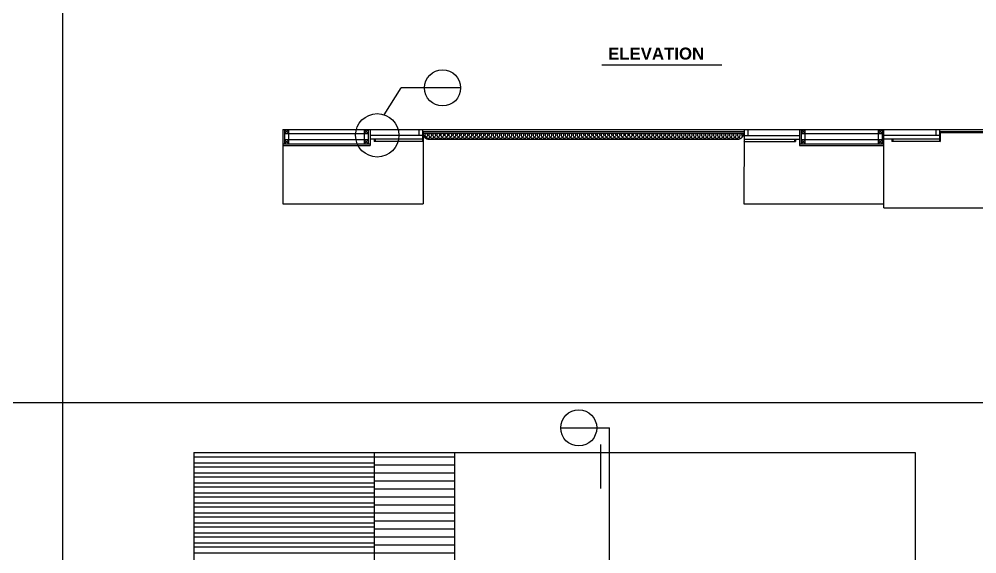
# Model space of a CAD drawing. Header units: inches. Extents: x 3 to 45, y 10.7 to 35.5.
# Drawn here: x 37.659 to 42.438, y 25.034 to 27.702 of the extents above; entities that cross this region are included whole.
import ezdxf

# ---------------------------------------------------------------- set-up
doc = ezdxf.new("R2010")
doc.units = ezdxf.units.IN
doc.header["$MEASUREMENT"] = 0
for name, color, linetype in [('02', 2, 'Continuous'), ('1', 1, 'Continuous'), ('4', 4, 'Continuous')]:
    doc.layers.add(name, color=color, linetype=linetype)
doc.styles.add('HT', font='swisseb.ttf')

msp = doc.modelspace()

# ---------------------------------------------------------------- linework, layer by layer
at = {"layer": '02'}
for p, q in [((40.5659, 27.4746), (41.1659, 27.4746)), ((39.4795, 27.2254), (39.5659, 27.359)), ((39.8619, 27.359), (39.5659, 27.359)), ((38.9837, 27.1511), (38.9837, 27.0801)), ((39.0037, 27.1511), (38.9837, 27.1311)), ((38.9837, 27.1511), (39.0037, 27.1311)), ((39.3807, 27.1511), (39.4007, 27.1311)), ((39.4007, 27.1511), (39.3807, 27.1311)), ((39.3807, 27.1511), (39.3807, 27.0801)), ((39.4007, 27.1511), (39.4007, 27.0801)), ((39.6537, 27.1511), (39.6537, 27.1211)), ((39.6717, 27.1511), (39.6717, 27.0941)), ((41.2957, 27.1511), (41.2957, 27.1211)), ((41.5821, 27.1511), (41.5621, 27.1311)), ((41.5621, 27.1511), (41.5821, 27.1311)), ((41.5621, 27.1511), (41.5621, 27.0801)), ((41.9457, 27.1511), (41.9657, 27.1311)), ((41.9457, 27.1311), (41.9657, 27.1511)), ((41.9457, 27.1511), (41.9457, 27.0801)), ((41.9657, 27.1511), (41.9657, 27.0801)), ((42.2341, 27.1511), (42.2341, 27.1211)), ((42.2521, 27.1511), (42.2521, 27.0941)), ((39.6717, 27.1211), (39.4097, 27.1211)), ((39.6717, 27.1031), (39.4097, 27.1031)), ((39.6717, 27.1421), (41.2777, 27.1421)), ((39.6747, 27.1331), (41.2747, 27.1331)), ((41.2777, 27.1211), (41.5531, 27.1211)), ((41.2777, 27.1031), (41.5531, 27.1031)), ((42.2521, 27.1211), (41.9747, 27.1211)), ((42.2521, 27.1031), (41.9747, 27.1031)), ((38.9747, 27.0801), (39.4097, 27.0801)), ((38.9837, 27.1001), (39.0037, 27.0801)), ((39.0037, 27.1001), (38.9837, 27.0801)), ((39.4007, 27.1001), (38.9837, 27.1001)), ((39.4007, 27.1001), (39.3807, 27.0801)), ((39.3807, 27.1001), (39.4007, 27.0801)), ((39.6717, 27.0941), (39.6747, 27.0911)), ((41.2777, 27.0941), (41.2747, 27.0911)), ((41.5531, 27.0801), (41.9747, 27.0801)), ((41.5821, 27.1001), (41.5621, 27.0801)), ((41.5621, 27.1001), (41.5821, 27.0801)), ((41.9657, 27.1001), (41.5621, 27.1001)), ((41.9457, 27.1001), (41.9657, 27.0801)), ((41.9657, 27.1001), (41.9457, 27.0801)), ((42.2521, 27.0941), (42.2551, 27.0911)), ((38.5307, 25.5188), (39.8307, 25.5188)), ((38.5307, 25.4888), (39.4307, 25.4888)), ((39.4307, 25.4788), (39.8307, 25.4788)), ((38.5307, 25.4688), (39.4307, 25.4688)), ((38.5307, 25.4388), (39.8307, 25.4388)), ((38.5307, 25.4188), (39.4307, 25.4188)), ((38.5307, 25.3888), (39.4307, 25.3888)), ((39.4307, 25.3988), (39.8307, 25.3988)), ((38.5307, 25.3688), (39.4307, 25.3688)), ((38.5307, 25.3388), (39.4307, 25.3388)), ((39.4307, 25.3588), (39.8307, 25.3588)), ((38.5307, 25.3188), (39.8307, 25.3188)), ((38.5307, 25.2888), (39.4307, 25.2888)), ((38.5307, 25.2688), (39.4307, 25.2688)), ((38.5307, 25.2388), (39.8307, 25.2388)), ((39.4307, 25.2788), (39.8307, 25.2788)), ((38.5307, 25.2188), (39.4307, 25.2188)), ((39.4307, 25.1988), (39.8307, 25.1988)), ((38.5307, 25.1888), (39.4307, 25.1888)), ((38.5307, 25.1688), (39.4307, 25.1688)), ((39.4307, 25.1588), (39.8307, 25.1588)), ((38.5307, 25.1388), (39.4307, 25.1388)), ((38.5307, 25.1188), (39.8307, 25.1188)), ((38.5307, 25.0888), (39.4307, 25.0888)), ((38.5307, 25.0688), (39.4307, 25.0688)), ((39.4307, 25.0788), (39.8307, 25.0788))]:
    msp.add_line(p, q, dxfattribs=at)
for points in [[(39.0037, 27.0801), (39.0037, 27.1511)], [(41.5821, 27.0801), (41.5821, 27.1511)], [(38.9837, 27.1311), (39.4007, 27.1311)], [(41.5621, 27.1311), (41.9657, 27.1311)], [(40.3613, 25.6622), (40.6053, 25.6622)], [(40.6053, 22.7918), (40.6053, 25.6622)]]:
    msp.add_lwpolyline(points, dxfattribs=at)
for points in [[(39.7856, 27.1185, -2.5), (39.7756, 27.1185, 2.5), (39.7656, 27.1185, -2.5), (39.7556, 27.1185, 2.5), (39.7456, 27.1185, -2.5), (39.7356, 27.1185, 2.5), (39.7256, 27.1185, -2.5), (39.7156, 27.1185, 2.5), (39.7056, 27.1185, -2.5), (39.6956, 27.1185, 2.5), (39.6856, 27.1185, -0.367562), (39.6866, 27.1092, -0.367562)], [(39.8856, 27.1185, -2.5), (39.8756, 27.1185, 2.5), (39.8656, 27.1185, -2.5), (39.8556, 27.1185, 2.5), (39.8456, 27.1185, -2.5), (39.8356, 27.1185, 2.5), (39.8256, 27.1185, -2.5), (39.8156, 27.1185, 2.5), (39.8056, 27.1185, -2.5), (39.7956, 27.1185, 2.5), (39.7856, 27.1185, -0.677033)], [(39.9856, 27.1185, -2.5), (39.9756, 27.1185, 2.5), (39.9656, 27.1185, -2.5), (39.9556, 27.1185, 2.5), (39.9456, 27.1185, -2.5), (39.9356, 27.1185, 2.5), (39.9256, 27.1185, -2.5), (39.9156, 27.1185, 2.5), (39.9056, 27.1185, -2.5), (39.8956, 27.1185, 2.5), (39.8856, 27.1185, -0.677033)], [(40.0856, 27.1185, -2.5), (40.0756, 27.1185, 2.5), (40.0656, 27.1185, -2.5), (40.0556, 27.1185, 2.5), (40.0456, 27.1185, -2.5), (40.0356, 27.1185, 2.5), (40.0256, 27.1185, -2.5), (40.0156, 27.1185, 2.5), (40.0056, 27.1185, -2.5), (39.9956, 27.1185, 2.5), (39.9856, 27.1185, -0.677033)], [(40.1856, 27.1185, -2.5), (40.1756, 27.1185, 2.5), (40.1656, 27.1185, -2.5), (40.1556, 27.1185, 2.5), (40.1456, 27.1185, -2.5), (40.1356, 27.1185, 2.5), (40.1256, 27.1185, -2.5), (40.1156, 27.1185, 2.5), (40.1056, 27.1185, -2.5), (40.0956, 27.1185, 2.5), (40.0856, 27.1185, -0.677033)], [(40.2856, 27.1185, -2.5), (40.2756, 27.1185, 2.5), (40.2656, 27.1185, -2.5), (40.2556, 27.1185, 2.5), (40.2456, 27.1185, -2.5), (40.2356, 27.1185, 2.5), (40.2256, 27.1185, -2.5), (40.2156, 27.1185, 2.5), (40.2056, 27.1185, -2.5), (40.1956, 27.1185, 2.5), (40.1856, 27.1185, -0.677033)], [(40.3856, 27.1185, -2.5), (40.3756, 27.1185, 2.5), (40.3656, 27.1185, -2.5), (40.3556, 27.1185, 2.5), (40.3456, 27.1185, -2.5), (40.3356, 27.1185, 2.5), (40.3256, 27.1185, -2.5), (40.3156, 27.1185, 2.5), (40.3056, 27.1185, -2.5), (40.2956, 27.1185, 2.5), (40.2856, 27.1185, -0.677033)], [(40.4856, 27.1185, -2.5), (40.4756, 27.1185, 2.5), (40.4656, 27.1185, -2.5), (40.4556, 27.1185, 2.5), (40.4456, 27.1185, -2.5), (40.4356, 27.1185, 2.5), (40.4256, 27.1185, -2.5), (40.4156, 27.1185, 2.5), (40.4056, 27.1185, -2.5), (40.3956, 27.1185, 2.5), (40.3856, 27.1185, -0.677033)], [(40.5856, 27.1185, -2.5), (40.5756, 27.1185, 2.5), (40.5656, 27.1185, -2.5), (40.5556, 27.1185, 2.5), (40.5456, 27.1185, -2.5), (40.5356, 27.1185, 2.5), (40.5256, 27.1185, -2.5), (40.5156, 27.1185, 2.5), (40.5056, 27.1185, -2.5), (40.4956, 27.1185, 2.5), (40.4856, 27.1185, -0.677033)], [(40.6856, 27.1185, -2.5), (40.6756, 27.1185, 2.5), (40.6656, 27.1185, -2.5), (40.6556, 27.1185, 2.5), (40.6456, 27.1185, -2.5), (40.6356, 27.1185, 2.5), (40.6256, 27.1185, -2.5), (40.6156, 27.1185, 2.5), (40.6056, 27.1185, -2.5), (40.5956, 27.1185, 2.5), (40.5856, 27.1185, -0.677033)], [(40.7856, 27.1185, -2.5), (40.7756, 27.1185, 2.5), (40.7656, 27.1185, -2.5), (40.7556, 27.1185, 2.5), (40.7456, 27.1185, -2.5), (40.7356, 27.1185, 2.5), (40.7256, 27.1185, -2.5), (40.7156, 27.1185, 2.5), (40.7056, 27.1185, -2.5), (40.6956, 27.1185, 2.5), (40.6856, 27.1185, -0.677033)], [(40.8856, 27.1185, -2.5), (40.8756, 27.1185, 2.5), (40.8656, 27.1185, -2.5), (40.8556, 27.1185, 2.5), (40.8456, 27.1185, -2.5), (40.8356, 27.1185, 2.5), (40.8256, 27.1185, -2.5), (40.8156, 27.1185, 2.5), (40.8056, 27.1185, -2.5), (40.7956, 27.1185, 2.5), (40.7856, 27.1185, -0.677033)], [(40.9856, 27.1185, -2.5), (40.9756, 27.1185, 2.5), (40.9656, 27.1185, -2.5), (40.9556, 27.1185, 2.5), (40.9456, 27.1185, -2.5), (40.9356, 27.1185, 2.5), (40.9256, 27.1185, -2.5), (40.9156, 27.1185, 2.5), (40.9056, 27.1185, -2.5), (40.8956, 27.1185, 2.5), (40.8856, 27.1185, -0.677033)], [(41.0856, 27.1185, -2.5), (41.0756, 27.1185, 2.5), (41.0656, 27.1185, -2.5), (41.0556, 27.1185, 2.5), (41.0456, 27.1185, -2.5), (41.0356, 27.1185, 2.5), (41.0256, 27.1185, -2.5), (41.0156, 27.1185, 2.5), (41.0056, 27.1185, -2.5), (40.9956, 27.1185, 2.5), (40.9856, 27.1185, -0.677033)], [(41.1856, 27.1185, -2.5), (41.1756, 27.1185, 2.5), (41.1656, 27.1185, -2.5), (41.1556, 27.1185, 2.5), (41.1456, 27.1185, -2.5), (41.1356, 27.1185, 2.5), (41.1256, 27.1185, -2.5), (41.1156, 27.1185, 2.5), (41.1056, 27.1185, -2.5), (41.0956, 27.1185, 2.5), (41.0856, 27.1185, -0.677033)], [(41.2583, 27.1064, -0.565919), (41.2556, 27.1185, 2.5), (41.2456, 27.1185, -2.5), (41.2356, 27.1185, 2.5), (41.2256, 27.1185, -2.5), (41.2156, 27.1185, 2.5), (41.2056, 27.1185, -2.5), (41.1956, 27.1185, 2.5), (41.1856, 27.1185, -0.677033)], [(41.2745, 27.1299, 0.908225), (41.2656, 27.1185, -0.178761), (41.2678, 27.114, -0.178761)]]:
    msp.add_lwpolyline(points, format="xyb", dxfattribs=at)
for centre, radius in [((39.7719, 27.359), 0.09), ((39.4459, 27.1225), 0.1083), ((40.4513, 25.6622), 0.09)]:
    msp.add_circle(centre, radius, dxfattribs=at)
at = {"layer": '1'}
msp.add_line((38.9747, 27.1511), (43.3747, 27.1511), dxfattribs=at)
msp.add_lwpolyline([(40.5624, 25.3601), (40.5624, 25.5793)], dxfattribs=at)
at = {"layer": '4'}
for p, q in [((37.8757, 33.8727), (37.8757, 11.0605)), ((38.9747, 27.1511), (38.9747, 26.7811)), ((39.4097, 27.1511), (39.4097, 27.0711)), ((41.2777, 27.1511), (41.2747, 26.7811)), ((41.5531, 27.1511), (41.5531, 27.0711)), ((41.9747, 26.7611), (41.9747, 27.1511)), ((39.4297, 27.1031), (39.4297, 27.0911)), ((39.4347, 27.1031), (39.4347, 27.0911)), ((39.6747, 27.1421), (39.6747, 26.7811)), ((41.5281, 27.1031), (41.5281, 27.0911)), ((41.5331, 27.1031), (41.5331, 27.0911)), ((42.0147, 27.1031), (42.0147, 27.0911)), ((42.0197, 27.1031), (42.0197, 27.0911)), ((42.2521, 27.1421), (43.1211, 27.1421)), ((42.2551, 27.1421), (42.2551, 27.0911)), ((42.2551, 27.1371), (43.1181, 27.1371)), ((38.9747, 27.0711), (39.4097, 27.0711)), ((39.6747, 27.0911), (39.4297, 27.0911)), ((41.2747, 27.0911), (41.5331, 27.0911)), ((41.5531, 27.0711), (41.9747, 27.0711)), ((42.2551, 27.0911), (42.0147, 27.0911)), ((38.9747, 26.7811), (39.6747, 26.7811)), ((41.2747, 26.7811), (41.9747, 26.7811)), ((41.9747, 26.7611), (43.3747, 26.7611)), ((24.3249, 25.7895), (44.6511, 25.7895)), ((38.5307, 25.5388), (42.1307, 25.5388)), ((38.5307, 25.5388), (38.5307, 22.8388)), ((39.4307, 25.5388), (39.4307, 23.5888)), ((39.8307, 25.5388), (39.8307, 24.6388)), ((42.1307, 25.5388), (42.1307, 22.8388)), ((38.5307, 25.0388), (39.8307, 25.0388))]:
    msp.add_line(p, q, dxfattribs=at)
msp.add_lwpolyline([(39.6747, 27.1331, 0.414214), (39.7047, 27.1031), (41.2447, 27.1031, 0.414214), (41.2747, 27.1331)], format="xyb", dxfattribs=at)

# ---------------------------------------------------------------- texts
at = {"layer": '02', "style": 'HT'}
msp.add_text('ELEVATION', height=0.06, dxfattribs=at).set_placement((40.5978, 27.5004))

doc.saveas('drawing.dxf')
